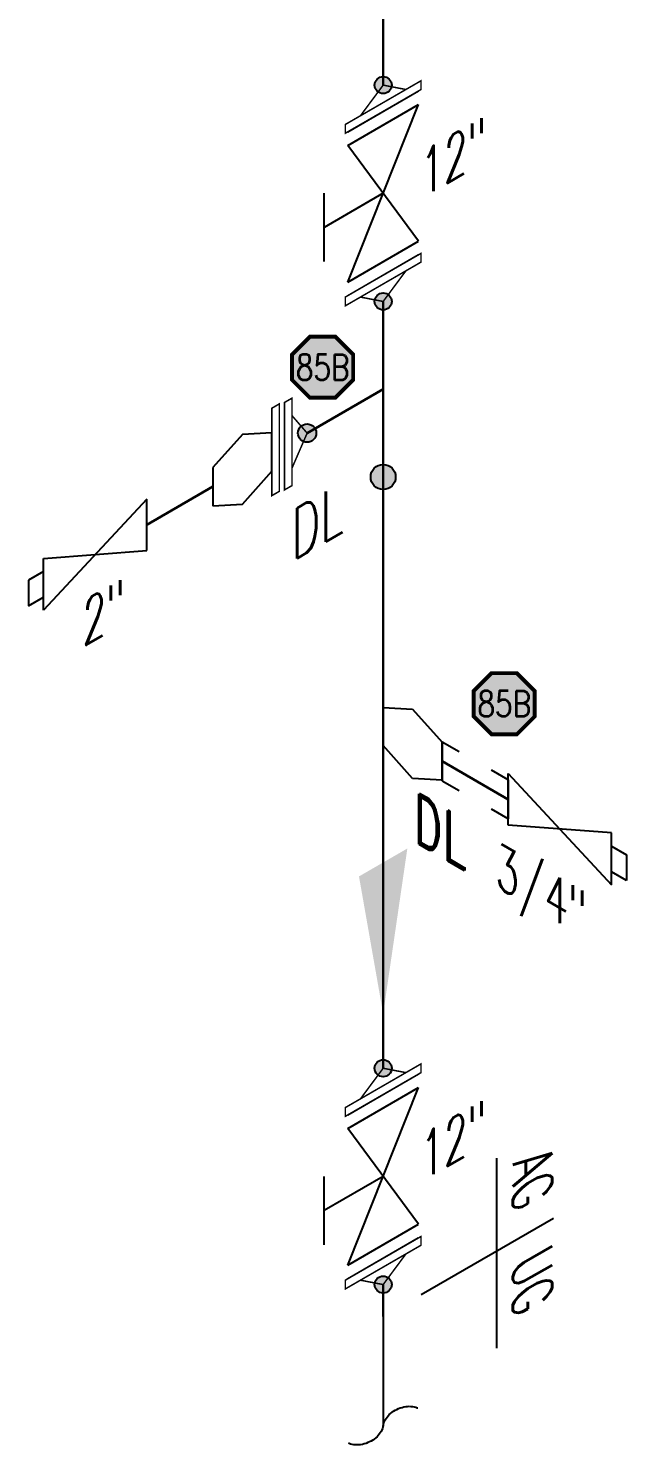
# Model space of a CAD drawing. Header units: inches. Extents: x 0.1 to 17.4, y 0.1 to 11.4.
# Drawn here: x 11.881 to 13.25, y 2.495 to 5.754 of the extents above; entities that cross this region are included whole.
import ezdxf
from ezdxf.enums import TextEntityAlignment as Align

# ---------------------------------------------------------------- set-up
doc = ezdxf.new("R2010")
doc.units = ezdxf.units.IN
doc.header["$MEASUREMENT"] = 0
doc.linetypes.add('HIDDEN2', pattern=[0.1875, 0.125, -0.0625])
for name, color, linetype in [('3', 1, 'Continuous'), ('COMP', 1, 'Continuous'), ('DL', 20, 'Continuous'), ('FITTINGS', 4, 'Continuous'), ('FLOW', 1, 'Continuous'), ('PART_PCML', 7, 'Continuous'), ('PIPE-ANNO', 150, 'HIDDEN2'), ('TEXT', 7, 'Continuous'), ('UNAS.PIPE', 251, 'Continuous'), ('WELD POINTS', 41, 'Continuous'), ('Welds', 7, 'Continuous')]:
    doc.layers.add(name, color=color, linetype=linetype)
doc.layers.add('PIPE', color=7, linetype='Continuous', lineweight=30)
doc.styles.add('ISO30', font='simplex.shx', dxfattribs={"width": 0.85, "oblique": 30, "height": 0.075})
doc.styles.add('ISO330', font='romand.shx', dxfattribs={"width": 0.85, "height": 0.05})
doc.styles.add('PART_Standard', font='romans', dxfattribs={"width": 0.8, "height": 0.09})
doc.styles.add('SIMPLEX', font='ROMANS')

# ---------------------------------------------------------------- blocks, each defined once
blk = doc.blocks.new('*U107')
at = {"layer": 'PIPE-ANNO', "linetype": 'Continuous'}
for p, q in [((0.2598, -0.073), (0.2598, 0.3621)), ((0.0866, 0.05), (0.3897, 0.225))]:
    blk.add_line(p, q, dxfattribs=at)
at = {"layer": 'TEXT', "style": 'PART_Standard', "oblique": 330, "width": 0.8}
blk.add_attdef('SPEC_2_330/330', text='', height=0.09, rotation=270, dxfattribs=at).set_placement((0.2965, -0.0115), align=Align.RIGHT)
blk.add_attdef('SPEC_1_330/330', (0.2965, 0.3496), '', height=0.09, rotation=270, dxfattribs=at)
blk = doc.blocks.new('1_BREAK-PIPE_PIPE_00')
at = {"color": 0, "linetype": 'ByBlock', "lineweight": -2}
for centre, major_axis in [((-0.0298, 0.0919), (0, -0.101)), ((0.0298, -0.0919), (0, 0.101))]:
    blk.add_ellipse(centre, major_axis=major_axis, ratio=0.711978, start_param=0.427466, end_param=3.141593, dxfattribs=at)
blk = doc.blocks.new('1_Tilde_30')
at = {"layer": 'PIPE-ANNO', "xscale": -0.5000000000000001, "yscale": 0.5000000000000001, "zscale": 0.5000000000000001, "rotation": 114.4010914305396}
blk.add_blockref('1_BREAK-PIPE_PIPE_00', (0, 0), dxfattribs=at)
blk = doc.blocks.new('3_VALVE_FLANGE_GATE_30')
at = {"color": 0, "linetype": 'ByBlock', "lineweight": -2}
blk.add_wipeout([(-0.1624, -0.1875), (-0.1353, -0.1719), (0, 0), (0.1353, -0.0156), (0.1624, 0), (0.1624, 0.1875), (0.1353, 0.1719), (0, 0), (-0.1353, 0.0156), (-0.1624, 0)], dxfattribs=at)
for p, q in [((0.1353, 0.1719), (-0.1353, -0.1719)), ((0.0677, 0.1953), (-0.0677, 0.1172)), ((0.1353, 0.1719), (0.1353, -0.0156)), ((0.1624, 0.1875), (0.1624, 0)), ((0, 0), (0, 0.1563)), ((-0.1624, 0), (-0.1624, -0.1875)), ((-0.1353, 0.0156), (-0.1353, -0.1719)), ((0.1353, -0.0156), (-0.1353, 0.0156))]:
    blk.add_line(p, q, dxfattribs=at)
blk = doc.blocks.new('AM9A04')
at = {"linetype": 'Continuous', "const_width": 0.01}
blk.add_lwpolyline([(0, -0.2887), (0, 0.2887), (-0.05, 0.3175), (-0.05, -0.2598)], close=True, dxfattribs=at)
at = {"const_width": 0.01}
blk.add_lwpolyline([(-0.05, -0.1443), (-0.15, 0.0866), (-0.05, 0.2021)], dxfattribs=at)
blk = doc.blocks.new('A09')
at = {"layer": 'Welds'}
h = blk.add_hatch(color=256, dxfattribs=at)
h.dxf.hatch_style = 1
h.paths.add_polyline_path([(-0.03, 0, 1), (0.03, 0, 1)])
blk.add_circle((0, 0), 0.03, dxfattribs=at)
blk = doc.blocks.new('*U95')
blk.add_wipeout([(0.052, -0.03), (0.0173, -0.07), (0.0173, -0.1101), (0, -0.1001), (0, 0.1001), (0.0173, 0.0901), (0.0173, 0.05)]).dxf.layer = 'COMP'
at = {"layer": '3', "xscale": 0.65, "yscale": 0.65, "zscale": 0.65}
blk.add_blockref('A09', (0.052, -0.03), dxfattribs=at)
at = {"layer": 'COMP', "xscale": 0.3466300616258731, "yscale": 0.3466300616258731, "zscale": 0.3466300616258731, "rotation": 180}
blk.add_blockref('AM9A04', (0, 0), dxfattribs=at)
blk = doc.blocks.new('1_Text_30')
at = {"layer": 'TEXT', "style": 'PART_Standard', "oblique": 30, "width": 0.8}
blk.add_attdef('TEXT', (0, 0), '', height=0.09, rotation=30, dxfattribs=at)
blk = doc.blocks.new('O-let 3')
at = {"layer": 'FITTINGS', "linetype": 'ByBlock'}
for p, q in [((0.0338, 0.0377), (-0.0338, -0.0377)), ((0.1013, 0.0417), (0.0338, 0.0377)), ((0.1013, -0.0457), (0.1013, 0.0417)), ((-0.0338, -0.0377), (-0.0338, -0.1251)), ((0.0338, -0.1212), (0.1013, -0.0457)), ((-0.0338, -0.1251), (0.0338, -0.1212))]:
    blk.add_line(p, q, dxfattribs=at)
blk = doc.blocks.new('Bleeder Valve 9')
at = {"layer": 'FITTINGS', "linetype": 'ByBlock'}
for p, q in [((0, 0.0591), (-0.2362, -0.1956)), ((0, 0), (0, 0.0591)), ((0, -0.0591), (0, 0)), ((-0.2362, -0.0768), (0, -0.0591)), ((-0.2362, -0.1956), (-0.2362, -0.0768)), ((-0.2362, -0.1068), (-0.2706, -0.1266)), ((-0.2706, -0.1266), (-0.2706, -0.1855)), ((-0.2362, -0.1656), (-0.2362, -0.1068)), ((-0.2706, -0.1855), (-0.2362, -0.1656))]:
    blk.add_line(p, q, dxfattribs=at)
blk = doc.blocks.new('Bleeder 6')
at = {"layer": 'PIPE', "linetype": 'Continuous'}
blk.add_line((-0.2864, -0.1668), (-0.1351, -0.0794), dxfattribs=at)
for name, p in [('O-let 3', (-0.1013, 0.002)), ('Bleeder Valve 9', (-0.2864, -0.1668))]:
    blk.add_blockref(name, p)
blk = doc.blocks.new('O-let 4')
at = {"layer": 'FITTINGS', "linetype": 'ByBlock'}
for p, q in [((-0.1013, 0.0417), (-0.0338, 0.0377)), ((-0.1013, -0.0457), (-0.1013, 0.0417)), ((-0.0338, 0.0377), (0.0338, -0.0377)), ((-0.0338, -0.1212), (-0.1013, -0.0457)), ((0.0338, -0.0377), (0.0338, -0.1251)), ((0.0338, -0.1251), (-0.0338, -0.1212))]:
    blk.add_line(p, q, dxfattribs=at)
blk = doc.blocks.new('Bleeder Valve 5')
at = {"layer": 'FITTINGS', "linetype": 'ByBlock'}
for p, q in [((0, 0), (0, 0.0591)), ((0, 0.0591), (0.2362, -0.1956)), ((0, -0.0591), (0, 0)), ((0.2362, -0.0768), (0, -0.0591)), ((0.2362, -0.1956), (0.2362, -0.0768)), ((0.2362, -0.1656), (0.2362, -0.1068)), ((0.2362, -0.1068), (0.2706, -0.1266)), ((0.2706, -0.1266), (0.2706, -0.1855)), ((0.2706, -0.1855), (0.2362, -0.1656))]:
    blk.add_line(p, q, dxfattribs=at)
blk = doc.blocks.new('Bleeder 7')
at = {"layer": 'PIPE', "linetype": 'Continuous'}
blk.add_line((0.2864, -0.1668), (0.1351, -0.0794), dxfattribs=at)
for name, p in [('O-let 4', (0.1013, 0.002)), ('Bleeder Valve 5', (0.2864, -0.1668))]:
    blk.add_blockref(name, p)
blk = doc.blocks.new('DL_30')
at = {"layer": 'DL', "style": 'ISO30', "oblique": 30, "width": 0.85}
blk.add_text('DL', height=0.1, rotation=30, dxfattribs=at).set_placement((-0.2098, 0.0365))
blk = doc.blocks.new('DL_330')
at = {"layer": 'DL', "style": 'ISO330', "oblique": 330, "width": 0.85}
blk.add_text('DL', height=0.1, rotation=330, dxfattribs=at).set_placement((0, 0))
blk = doc.blocks.new('1_Text_330')
at = {"layer": 'TEXT', "style": 'PART_Standard', "oblique": 330, "width": 0.8}
blk.add_attdef('3/4"', (0, 0), '', height=0.09, rotation=330, dxfattribs=at)
blk = doc.blocks.new('2_WELD_SINGLE_00')
at = {"linetype": 'ByBlock', "lineweight": -2}
h = blk.add_hatch(color=0, dxfattribs=at)
edge = h.paths.add_edge_path()
edge.add_arc((0, 0), 0.0286, 0, 360)
at = {"color": 0, "linetype": 'ByBlock', "lineweight": -2}
blk.add_circle((0, 0), 0.0286, dxfattribs=at)
blk = doc.blocks.new('1_ARROW_FLOW_30')
at = {"color": 0, "linetype": 'ByBlock'}
blk.add_solid([(-0.15, -0.1505), (0.15, 0.0866), (-0.15, -0.0227)], dxfattribs=at)
blk = doc.blocks.new('2_SOCKET_SINGLE_30')
at = {"color": 0, "linetype": 'ByBlock', "lineweight": -2}
for p, q in [((0, 0.0625), (0.0541, 0.0937)), ((0, 0.0625), (0, -0.0625)), ((0, -0.0625), (0.0541, -0.0313))]:
    blk.add_line(p, q, dxfattribs=at)
blk = doc.blocks.new('PART_PCML')
blk.add_hatch(color=0).paths.add_polyline_path([(-0.0699, -0.029), (-0.029, -0.0699), (0.029, -0.0699), (0.0699, -0.029), (0.0699, 0.029), (0.029, 0.0699), (-0.029, 0.0699), (-0.0699, 0.029)])
at = {"color": 7, "const_width": 0.009}
blk.add_lwpolyline([(-0.0699, 0.029), (-0.029, 0.0699), (0.029, 0.0699), (0.0699, 0.029), (0.0699, -0.029), (0.029, -0.0699), (-0.029, -0.0699), (-0.0699, -0.029), (-0.0699, 0.029), (-0.029, 0.0699)], dxfattribs=at)
at = {"color": 18, "true_color": 0x000000}
blk.add_lwpolyline([(-0.029, 0.0699), (-0.0699, 0.029), (-0.0699, -0.029), (-0.029, -0.0699), (0.029, -0.0699), (0.0699, -0.029), (0.0699, 0.029), (0.029, 0.0699)], close=True, dxfattribs=at)
at = {"color": 7, "true_color": 0xffffff, "style": 'SIMPLEX', "width": 0.8, "flags": 1}
for tag, p in [('CIRCUIT', (-0.0939, 0.0889)), ('DM', (-0.0527, -0.1332)), ('TYPE', (-0.0749, -0.2043))]:
    blk.add_attdef(tag, p, '', height=0.0586, dxfattribs=at)
at = {"color": 7, "true_color": 0xffffff, "style": 'SIMPLEX', "width": 0.8}
blk.add_attdef('DMDISP', text='', height=0.0586, dxfattribs=at).set_placement((0, 0), align=Align.MIDDLE_CENTER)

msp = doc.modelspace()

# ---------------------------------------------------------------- linework, layer by layer
at = {"layer": 'COMP', "linetype": 'Continuous', "const_width": 0.00347}
msp.add_lwpolyline([(12.4553, 4.8954), (12.4553, 4.6953), (12.438, 4.6853), (12.438, 4.8854)], close=True, dxfattribs=at)
at = {"layer": 'PIPE'}
for p, q in [((12.6928, 5.8257), (12.6928, 2.8069)), ((12.6928, 4.9289), (12.5188, 4.8284))]:
    msp.add_line(p, q, dxfattribs=at)
at = {"layer": 'UNAS.PIPE'}
msp.add_line((12.6928, 2.8069), (12.6928, 2.5569), dxfattribs=at)

# ---------------------------------------------------------------- block references
msp.add_blockref('1_Tilde_30', (12.6928, 2.5569))
at = {"layer": 'COMP', "xscale": -0.3466300616258731, "yscale": 0.3466300616258731, "zscale": 0.3466300616258731}
msp.add_blockref('AM9A04', (12.4668, 4.7984), dxfattribs=at)
at = {"layer": 'DL'}
for name, p in [('DL_30', (12.6928, 4.4976)), ('DL_330', (12.7623, 3.895))]:
    msp.add_blockref(name, p, dxfattribs=at)
at = {"layer": 'FITTINGS'}
for name, p in [('Bleeder 6', (12.438, 4.7853)), ('Bleeder 7', (12.6928, 4.1569))]:
    msp.add_blockref(name, p, dxfattribs=at)
for p, xscale, yscale, zscale, rotation in [((12.8279, 4.0775), -0.713168504377533, 0.713168504377533, 0.713168504377533, 179.995276045108), ((12.9792, 3.9901), -0.7131685043775329, 0.7131685043775328, 0.7131685043775329, 359.995276045108)]:
    msp.add_blockref('2_SOCKET_SINGLE_30', p, dxfattribs=dict(at, xscale=xscale, yscale=yscale, zscale=zscale, rotation=rotation))
at = {"layer": 'FLOW', "yscale": -1, "rotation": 299.9999999999999}
msp.add_blockref('1_ARROW_FLOW_30', (12.6928, 3.6726), dxfattribs=at)
at = {"layer": 'PART_PCML', "color": 13}
for p in [(12.5543, 4.9792), (12.9699, 4.2091)]:
    msp.add_blockref('PART_PCML', p, dxfattribs=at).add_auto_attribs({'DMDISP': '85B'})
at = {"layer": 'PIPE-ANNO'}
msp.add_blockref('*U107', (12.6928, 2.8069), dxfattribs=at).add_auto_attribs({'SPEC_2_330/330': 'UG', 'SPEC_1_330/330': 'AG'})
at = {"layer": 'TEXT'}
for name, p, values in [('1_Text_30', (12.0052, 4.3389), {'TEXT': '2"'}), ('1_Text_330', (12.9502, 3.7918), {'3/4"': '3/4"'})]:
    msp.add_blockref(name, p, dxfattribs=at).add_auto_attribs(values)
at = {"layer": 'WELD POINTS'}
msp.add_blockref('2_WELD_SINGLE_00', (12.6928, 4.728), dxfattribs=at)
at = {"layer": 'Welds', "xscale": 0.7, "yscale": 0.7, "zscale": 0.7, "rotation": 180}
msp.add_blockref('A09', (12.5188, 4.8284), dxfattribs=at)

# ---------------------------------------------------------------- next in the draw order: block references
at = {"layer": 'FITTINGS', "yscale": -1, "rotation": 299.9999999999999}
for p in [(12.6928, 5.3773), (12.6928, 3.1273)]:
    msp.add_blockref('3_VALVE_FLANGE_GATE_30', p, dxfattribs=at)

# ---------------------------------------------------------------- next in the draw order: block references
at = {"layer": 'COMP', "ltscale": 0.65}
for p, rotation in [((12.6928, 5.5648), 120.0000000000002), ((12.6928, 5.1898), 300.0000000000001), ((12.6928, 3.3148), 120.0000000000002), ((12.6928, 2.9398), 300.0000000000001)]:
    msp.add_blockref('*U95', p, dxfattribs=dict(at, rotation=rotation))

# ---------------------------------------------------------------- next in the draw order: block references
at = {"layer": 'TEXT'}
for p in [(12.7787, 5.3653), (12.7787, 3.1153)]:
    msp.add_blockref('1_Text_30', p, dxfattribs=at).add_auto_attribs({'TEXT': '12"'})

doc.saveas('drawing.dxf')
